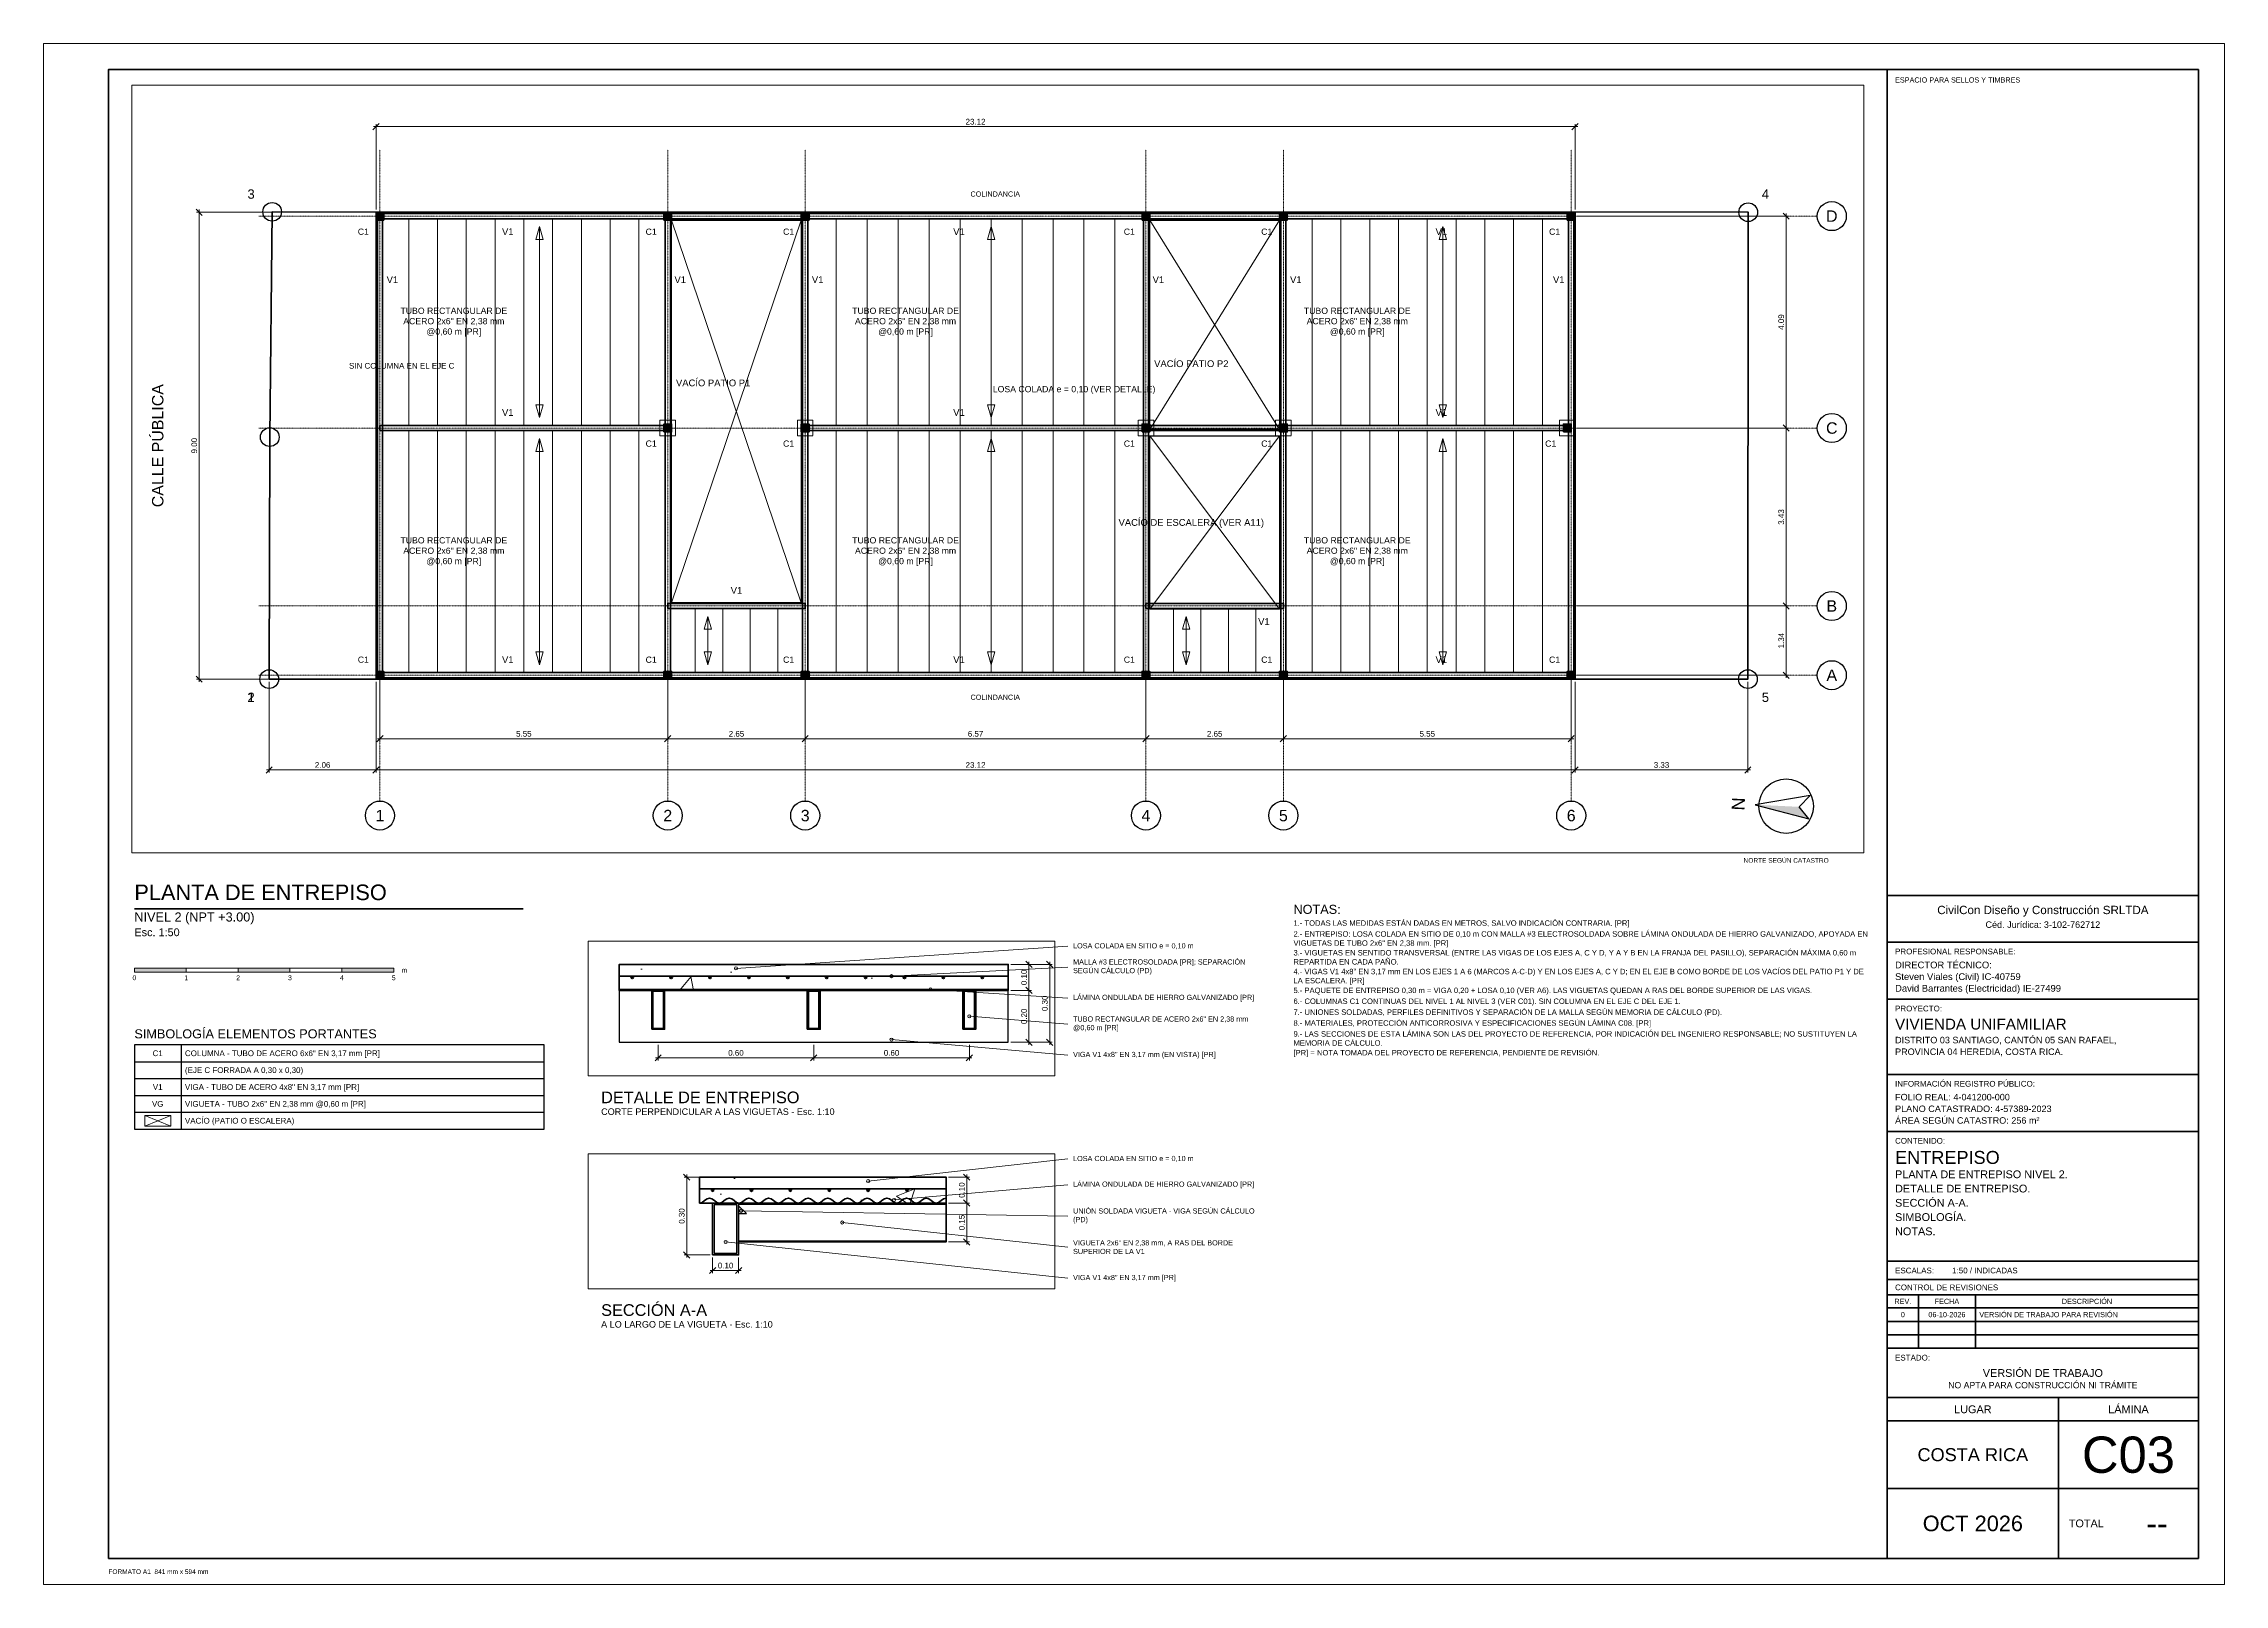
# Paper-space layout 'C03-ENTREPISO' of a CAD drawing. Header units: metres, sheet in millimetres. Extents: x 0 to 841, y 0 to 594.
# The model-space entities are those that its viewports show. They can reach past a viewport. Long polylines and large blocks are cut down to what shows.
import ezdxf
from ezdxf.enums import TextEntityAlignment as Align

# ---------------------------------------------------------------- set-up
doc = ezdxf.new("R2010")
doc.units = ezdxf.units.M
doc.linetypes.add('CENTER', pattern=[5.08, 3.175, -0.635, 0.635, -0.635])
doc.linetypes.add('DASHED', pattern=[1.524, 1.27, -0.254])
for name, color, linetype, lineweight in [('A-CAJETIN', 7, 'Continuous', 35), ('A-CAJETIN-TXT', 7, 'Continuous', 25), ('A-COTA-50', 7, 'Continuous', 18), ('A-EJES', 8, 'CENTER', 13), ('A-EJES-TXT', 7, 'Continuous', 25), ('A-ESCALA-GRAF', 7, 'Continuous', 18), ('A-ESPACIOS', 7, 'Continuous', 25), ('A-MARCO', 7, 'Continuous', 70), ('A-NORTE', 7, 'Continuous', 25), ('A-NOTAS', 7, 'Continuous', 18), ('A-TABLAS', 7, 'Continuous', 25), ('A-TEXTO', 7, 'Continuous', 18), ('A-TITULOS', 7, 'Continuous', 35), ('A-TXT-50', 7, 'Continuous', 18), ('E-ACERO', 7, 'Continuous', 35), ('E-COLUMNA', 7, 'Continuous', 35), ('E-COTA', 7, 'Continuous', 18), ('E-DET', 7, 'Continuous', 50), ('E-FORRO', 8, 'DASHED', 13), ('E-LOSA', 7, 'Continuous', 25), ('E-REF', 7, 'Continuous', 25), ('E-TRAMA', 8, 'Continuous', 9), ('E-TXT', 7, 'Continuous', 18), ('E-VACIO', 8, 'Continuous', 13), ('E-VIGA', 7, 'Continuous', 35), ('E-VIGUETA', 7, 'Continuous', 18), ('T-LINDERO', 7, 'Continuous', 50), ('T-VERTICE', 7, 'Continuous', 25)]:
    doc.layers.add(name, color=color, linetype=linetype, lineweight=lineweight)
doc.layers.add('A-VIEWPORT', color=8, linetype='Continuous', lineweight=13, plot=False)
doc.styles.add('ARIAL', font='arial.ttf')
doc.dimstyles.new('COTA-10', dxfattribs={"dimtxt": 0.022, "dimasz": 0.012, "dimexe": 0.01, "dimexo": 0.01, "dimgap": 0.008, "dimtad": 1, "dimzin": 0, "dimdsep": 46, "dimtxsty": 'ARIAL', "dimtsz": 0.012, "dimcen": 2.5, "dimdle": 0.01, "dimclrd": 7, "dimclre": 7, "dimclrt": 7, "dimazin": 3, "dimtfac": 1, "dimtmove": 0, "dimatfit": 3, "dimlwd": 18, "dimlwe": 13})
doc.dimstyles.new('COTA-50', dxfattribs={"dimtxt": 0.11, "dimasz": 0.06, "dimexe": 0.05, "dimexo": 0.05, "dimgap": 0.04, "dimtad": 1, "dimzin": 0, "dimdsep": 46, "dimtxsty": 'ARIAL', "dimtsz": 0.06, "dimcen": 2.5, "dimdle": 0.05, "dimclrd": 7, "dimclre": 7, "dimclrt": 7, "dimazin": 3, "dimtfac": 1, "dimtmove": 0, "dimatfit": 3, "dimlwd": 18, "dimlwe": 13})

# ---------------------------------------------------------------- blocks, each defined once
blk = doc.blocks.new('NORTE')
blk.add_hatch(color=0).paths.add_polyline_path([(0, 12), (0, -5), (-4.5, -9)])
blk.add_lwpolyline([(0, 12), (-4.5, -9), (0, -5), (4.5, -9)], close=True)
blk.add_circle((0, 0), 10.5)
at = {"style": 'ARIAL'}
blk.add_text('N', height=5, dxfattribs=at).set_placement((0, 14.5), align=Align.BOTTOM_CENTER)
blk = doc.blocks.new('CAJETIN_A1')
for p, q in [((0, 255.6), (120, 255.6)), ((0, 237.6), (120, 237.6)), ((0, 215.6), (120, 215.6)), ((0, 186.6), (120, 186.6)), ((0, 164.6), (120, 164.6)), ((0, 114.6), (120, 114.6)), ((0, 107.6), (120, 107.6)), ((0, 101.6), (120, 101.6)), ((12, 101.6), (12, 81)), ((34, 101.6), (34, 81)), ((0, 96.6), (120, 96.6)), ((0, 91.4), (120, 91.4)), ((0, 86.2), (120, 86.2)), ((0, 81), (120, 81)), ((0, 62), (120, 62)), ((66, 62), (66, 0)), ((0, 53), (120, 53)), ((0, 27), (120, 27))]:
    blk.add_line(p, q)
blk.add_lwpolyline([(0, 0), (120, 0), (120, 574), (0, 574)], close=True)
at = {"style": 'ARIAL'}
for s, height, p in [('ESPACIO PARA SELLOS Y TIMBRES', 2, (3, 571)), ('PROFESIONAL RESPONSABLE:', 2.2, (3, 235.1)), ('PROYECTO:', 2.2, (3, 213.1)), ('INFORMACIÓN REGISTRO PÚBLICO:', 2.2, (3, 184.1)), ('CONTENIDO:', 2.2, (3, 162.1)), ('ESCALAS:', 2.2, (3, 112.1)), ('CONTROL DE REVISIONES', 2.2, (3, 105.6)), ('ESTADO:', 2.2, (3, 78.5))]:
    blk.add_text(s, height=height, dxfattribs=at).set_placement(p, align=Align.TOP_LEFT)
for s, height, p in [('REV.', 2, (6, 99.1)), ('FECHA', 2, (23, 99.1)), ('DESCRIPCIÓN', 2, (77, 99.1)), ('LUGAR', 3, (33, 57.5)), ('LÁMINA', 3, (93, 57.5))]:
    blk.add_text(s, height=height, dxfattribs=at).set_placement(p, align=Align.MIDDLE_CENTER)
blk.add_text('TOTAL', height=3, dxfattribs=at).set_placement((70, 13.5), align=Align.MIDDLE_LEFT)
for tag, height, p in [('EMPRESA_CED', 2.5, (60, 245.6)), ('EMPRESA', 3.2, (60, 251.6)), ('ESTADO_1', 3, (60, 73)), ('ESTADO_2', 2.4, (60, 68))]:
    blk.add_attdef(tag, text='', height=height, dxfattribs=at).set_placement(p, align=Align.TOP_CENTER)
for tag, height, p in [('PROF_1', 2.6, (3, 230.1)), ('PROF_2', 2.6, (3, 225.6)), ('PROF_3', 2.6, (3, 221.1)), ('PROYECTO', 4.2, (3, 208.1)), ('UBIC_1', 2.5, (3, 201.1)), ('UBIC_2', 2.5, (3, 196.6)), ('UBIC_3', 2.5, (3, 192.1)), ('REG_1', 2.5, (3, 179.1)), ('REG_2', 2.5, (3, 174.6)), ('REG_3', 2.5, (3, 170.1)), ('CONT_TIT', 5, (3, 157.1)), ('CONT_1', 3, (3, 149.6)), ('CONT_2', 3, (3, 144.1)), ('CONT_3', 3, (3, 138.6)), ('CONT_4', 3, (3, 133.1)), ('CONT_5', 3, (3, 127.6)), ('CONT_6', 3, (3, 122.1)), ('ESCALAS', 2.2, (25, 112.1))]:
    blk.add_attdef(tag, text='', height=height, dxfattribs=at).set_placement(p, align=Align.TOP_LEFT)
for tag, height, p in [('REV0_N', 2, (6, 94)), ('REV0_F', 2, (23, 94)), ('REV1_N', 2, (6, 88.8)), ('REV2_N', 2, (6, 83.6)), ('REV1_F', 2, (23, 88.8)), ('REV2_F', 2, (23, 83.6)), ('LUGAR', 5, (33, 40)), ('LAMINA', 14, (93, 40)), ('TOTAL', 9, (104, 13.5)), ('FECHA', 6, (33, 13.5))]:
    blk.add_attdef(tag, text='', height=height, dxfattribs=at).set_placement(p, align=Align.MIDDLE_CENTER)
for tag, p in [('REV0_D', (35.5, 94)), ('REV1_D', (35.5, 88.8)), ('REV2_D', (35.5, 83.6))]:
    blk.add_attdef(tag, text='', height=2, dxfattribs=at).set_placement(p, align=Align.MIDDLE_LEFT)
blk = doc.blocks.new('_OBLIQUE')
at = {"color": 0, "linetype": 'BYBLOCK'}
blk.add_line((-0.5, -0.5), (0.5, 0.5), dxfattribs=at)
blk = doc.blocks.new('*D9')
at = {"color": 7, "lineweight": 18}
blk.add_line((29.25, 0.025), (29.25, 1.46), dxfattribs=at)
at = {"color": 7, "lineweight": 13}
for p, q in [((25.23, 1.41), (29.3, 1.41)), ((25.23, 0.075), (29.3, 0.075))]:
    blk.add_line(p, q, dxfattribs=at)
at = {"layer": 'Defpoints'}
for p in [(25.18, 1.41), (25.18, 0.075), (29.25, 0.075)]:
    blk.add_point(p, dxfattribs=at)
at = {"layer": 'A-COTA-50', "color": 7, "xscale": 0.12, "yscale": 0.12, "rotation": 90}
for p in [(29.25, 1.41), (29.25, 0.075)]:
    blk.add_blockref('_OBLIQUE', p, dxfattribs=at)
at = {"layer": 'A-COTA-50', "color": 7, "insert": (29.155, 0.7425), "char_height": 0.11, "attachment_point": 5, "rotation": 90, "style": 'ARIAL'}
blk.add_mtext('1.34', dxfattribs=at)

msp = doc.modelspace()

# ---------------------------------------------------------------- hatches: boundary and pattern name
at = {"layer": 'E-ACERO'}
h = msp.add_hatch(color=7, dxfattribs=at)
edge = h.paths.add_edge_path()
edge.add_arc((60.05, 0.05), 0.0048, 0, 360)
h = msp.add_hatch(color=7, dxfattribs=at)
edge = h.paths.add_edge_path()
edge.add_arc((60.2, 0.05), 0.0048, 0, 360)
h = msp.add_hatch(color=7, dxfattribs=at)
edge = h.paths.add_edge_path()
edge.add_arc((60.35, 0.05), 0.0048, 0, 360)
h = msp.add_hatch(color=7, dxfattribs=at)
edge = h.paths.add_edge_path()
edge.add_arc((60.5, 0.05), 0.0048, 0, 360)
h = msp.add_hatch(color=7, dxfattribs=at)
edge = h.paths.add_edge_path()
edge.add_arc((60.65, 0.05), 0.0048, 0, 360)
h = msp.add_hatch(color=7, dxfattribs=at)
edge = h.paths.add_edge_path()
edge.add_arc((60.8, 0.05), 0.0048, 0, 360)
h = msp.add_hatch(color=7, dxfattribs=at)
edge = h.paths.add_edge_path()
edge.add_arc((60.95, 0.05), 0.0048, 0, 360)
h = msp.add_hatch(color=7, dxfattribs=at)
edge = h.paths.add_edge_path()
edge.add_arc((61.1, 0.05), 0.0048, 0, 360)
h = msp.add_hatch(color=7, dxfattribs=at)
edge = h.paths.add_edge_path()
edge.add_arc((61.25, 0.05), 0.0048, 0, 360)
h = msp.add_hatch(color=7, dxfattribs=at)
edge = h.paths.add_edge_path()
edge.add_arc((61.4, 0.05), 0.0048, 0, 360)
h = msp.add_hatch(color=7, dxfattribs=at)
edge = h.paths.add_edge_path()
edge.add_arc((60, -0.95), 0.0048, 0, 360)
h = msp.add_hatch(color=7, dxfattribs=at)
edge = h.paths.add_edge_path()
edge.add_arc((60.15, -0.95), 0.0048, 0, 360)
h = msp.add_hatch(color=7, dxfattribs=at)
edge = h.paths.add_edge_path()
edge.add_arc((60.3, -0.95), 0.0048, 0, 360)
h = msp.add_hatch(color=7, dxfattribs=at)
edge = h.paths.add_edge_path()
edge.add_arc((60.45, -0.95), 0.0048, 0, 360)
h = msp.add_hatch(color=7, dxfattribs=at)
edge = h.paths.add_edge_path()
edge.add_arc((60.6, -0.95), 0.0048, 0, 360)
h = msp.add_hatch(color=7, dxfattribs=at)
edge = h.paths.add_edge_path()
edge.add_arc((60.75, -0.95), 0.0048, 0, 360)
at = {"layer": 'E-COLUMNA'}
for points in [[(2.06, 8.85), (2.06, 9), (2.21, 9), (2.21, 8.85)], [(7.61, 8.85), (7.61, 9), (7.76, 9), (7.76, 8.85)], [(10.26, 8.85), (10.26, 9), (10.41, 9), (10.41, 8.85)], [(16.83, 8.85), (16.83, 9), (16.98, 9), (16.98, 8.85)], [(19.48, 8.85), (19.48, 9), (19.63, 9), (19.63, 8.85)], [(25.03, 8.85), (25.03, 9), (25.18, 9), (25.18, 8.85)], [(7.61, 4.765), (7.61, 4.915), (7.76, 4.915), (7.76, 4.765)], [(10.26, 4.765), (10.26, 4.915), (10.41, 4.915), (10.41, 4.765)], [(16.83, 4.765), (16.83, 4.915), (16.98, 4.915), (16.98, 4.765)], [(19.48, 4.765), (19.48, 4.915), (19.63, 4.915), (19.63, 4.765)], [(24.955, 4.765), (24.955, 4.915), (25.105, 4.915), (25.105, 4.765)], [(2.06, 0), (2.06, 0.15), (2.21, 0.15), (2.21, 0)], [(7.61, 0), (7.61, 0.15), (7.76, 0.15), (7.76, 0)], [(10.26, 0), (10.26, 0.15), (10.41, 0.15), (10.41, 0)], [(16.83, 0), (16.83, 0.15), (16.98, 0.15), (16.98, 0)], [(19.48, 0), (19.48, 0.15), (19.63, 0.15), (19.63, 0)], [(25.03, 0), (25.03, 0.15), (25.18, 0.15), (25.18, 0)]]:
    msp.add_hatch(color=7, dxfattribs=at).paths.add_polyline_path(points)
at = {"layer": 'E-TRAMA'}
h = msp.add_hatch(dxfattribs=at)
h.set_pattern_fill('AR-CONC', scale=0.004)
h.paths.add_polyline_path([(60, 0), (61.5, 0), (61.5, 0.1), (60, 0.1)])
h = msp.add_hatch(dxfattribs=at)
h.set_pattern_fill('AR-CONC', scale=0.004)
h.paths.add_polyline_path([(59.95, -0.9), (60.9, -0.9), (60.9, -1), (59.95, -1)])

# ---------------------------------------------------------------- linework, layer by layer
at = {"layer": 'A-EJES', "ltscale": 0.05}
for p, q in [((2.135, -2.35), (2.135, 10.2)), ((7.685, -2.35), (7.685, 10.2)), ((10.335, -2.35), (10.335, 10.2)), ((16.905, -2.35), (16.905, 10.2)), ((19.555, -2.35), (19.555, 10.2)), ((25.105, -2.35), (25.105, 10.2)), ((-0.2, 8.925), (29.85, 8.925)), ((-0.2, 4.84), (29.85, 4.84)), ((-0.2, 1.41), (29.85, 1.41)), ((-0.2, 0.075), (29.85, 0.075))]:
    msp.add_line(p, q, dxfattribs=at)
at = {"layer": 'A-EJES-TXT'}
for centre in [(30.13, 8.925), (30.13, 4.84), (30.13, 1.41), (30.13, 0.075), (2.135, -2.63), (7.685, -2.63), (10.335, -2.63), (16.905, -2.63), (19.555, -2.63), (25.105, -2.63)]:
    msp.add_circle(centre, 0.28, dxfattribs=at)
at = {"layer": 'E-ACERO'}
for p, q in [((60, 0.055), (61.5, 0.055)), ((60, 0.004), (61.5, 0.004)), ((59.95, -0.945), (60.9, -0.945))]:
    msp.add_line(p, q, dxfattribs=at)
msp.add_lwpolyline([(59.95, -1), (59.9595, -0.9972), (59.969, -0.9905), (59.9785, -0.9838), (59.988, -0.981), (59.9975, -0.9838), (60.007, -0.9905), (60.0165, -0.9972), (60.026, -1), (60.0355, -0.9972), (60.045, -0.9905), (60.0545, -0.9838), (60.064, -0.981), (60.0735, -0.9838), (60.083, -0.9905), (60.0925, -0.9972), (60.102, -1), (60.1115, -0.9972), (60.121, -0.9905), (60.1305, -0.9838), (60.14, -0.981), (60.1495, -0.9838), (60.159, -0.9905), (60.1685, -0.9972), (60.178, -1), (60.1875, -0.9972), (60.197, -0.9905), (60.2065, -0.9838), (60.216, -0.981), (60.2255, -0.9838), (60.235, -0.9905), (60.2445, -0.9972), (60.254, -1), (60.2635, -0.9972), (60.273, -0.9905), (60.2825, -0.9838), (60.292, -0.981), (60.3015, -0.9838), (60.311, -0.9905), (60.3205, -0.9972), (60.33, -1), (60.3395, -0.9972), (60.349, -0.9905), (60.3585, -0.9838), (60.368, -0.981), (60.3775, -0.9838), (60.387, -0.9905), (60.3965, -0.9972), (60.406, -1), (60.4155, -0.9972), (60.425, -0.9905), (60.4345, -0.9838), (60.444, -0.981), (60.4535, -0.9838), (60.463, -0.9905), (60.4725, -0.9972), (60.482, -1), (60.4915, -0.9972), (60.501, -0.9905), (60.5105, -0.9838), (60.52, -0.981), (60.5295, -0.9838), (60.539, -0.9905), (60.5485, -0.9972), (60.558, -1), (60.5675, -0.9972), (60.577, -0.9905), (60.5865, -0.9838), (60.596, -0.981), (60.6055, -0.9838), (60.615, -0.9905), (60.6245, -0.9972), (60.634, -1), (60.6435, -0.9972), (60.653, -0.9905), (60.6625, -0.9838), (60.672, -0.981), (60.6815, -0.9838), (60.691, -0.9905), (60.7005, -0.9972), (60.71, -1), (60.7195, -0.9972), (60.729, -0.9905), (60.7385, -0.9838), (60.748, -0.981), (60.7575, -0.9838), (60.767, -0.9905), (60.7765, -0.9972), (60.786, -1), (60.7955, -0.9972), (60.805, -0.9905), (60.8145, -0.9838), (60.824, -0.981), (60.8335, -0.9838), (60.843, -0.9905), (60.8525, -0.9972), (60.862, -1), (60.8715, -0.9972), (60.881, -0.9905), (60.8905, -0.9838), (60.9, -0.981)], dxfattribs=at)
for centre in [(60.05, 0.05), (60.2, 0.05), (60.35, 0.05), (60.5, 0.05), (60.65, 0.05), (60.8, 0.05), (60.95, 0.05), (61.1, 0.05), (61.25, 0.05), (61.4, 0.05), (60, -0.95), (60.15, -0.95), (60.3, -0.95), (60.45, -0.95), (60.6, -0.95), (60.75, -0.95)]:
    msp.add_circle(centre, 0.0048, dxfattribs=at)
at = {"layer": 'E-COLUMNA'}
for points in [[(2.06, 8.85), (2.06, 9), (2.21, 9), (2.21, 8.85)], [(7.61, 8.85), (7.61, 9), (7.76, 9), (7.76, 8.85)], [(10.26, 8.85), (10.26, 9), (10.41, 9), (10.41, 8.85)], [(16.83, 8.85), (16.83, 9), (16.98, 9), (16.98, 8.85)], [(19.48, 8.85), (19.48, 9), (19.63, 9), (19.63, 8.85)], [(25.03, 8.85), (25.03, 9), (25.18, 9), (25.18, 8.85)], [(7.61, 4.765), (7.61, 4.915), (7.76, 4.915), (7.76, 4.765)], [(10.26, 4.765), (10.26, 4.915), (10.41, 4.915), (10.41, 4.765)], [(16.83, 4.765), (16.83, 4.915), (16.98, 4.915), (16.98, 4.765)], [(19.48, 4.765), (19.48, 4.915), (19.63, 4.915), (19.63, 4.765)], [(24.955, 4.765), (24.955, 4.915), (25.105, 4.915), (25.105, 4.765)], [(2.06, 0), (2.06, 0.15), (2.21, 0.15), (2.21, 0)], [(7.61, 0), (7.61, 0.15), (7.76, 0.15), (7.76, 0)], [(10.26, 0), (10.26, 0.15), (10.41, 0.15), (10.41, 0)], [(16.83, 0), (16.83, 0.15), (16.98, 0.15), (16.98, 0)], [(19.48, 0), (19.48, 0.15), (19.63, 0.15), (19.63, 0)], [(25.03, 0), (25.03, 0.15), (25.18, 0.15), (25.18, 0)]]:
    msp.add_lwpolyline(points, close=True, dxfattribs=at)
at = {"layer": 'E-DET'}
for points in [[(60, 0), (61.5, 0), (61.5, 0.1), (60, 0.1)], [(60.125, -0.15), (60.175, -0.15), (60.175, 0), (60.125, 0)], [(60.725, -0.15), (60.775, -0.15), (60.775, 0), (60.725, 0)], [(61.325, -0.15), (61.375, -0.15), (61.375, 0), (61.325, 0)], [(59.95, -0.9), (60.9, -0.9), (60.9, -1), (59.95, -1)], [(60, -1.2), (60.1, -1.2), (60.1, -1), (60, -1)]]:
    msp.add_lwpolyline(points, close=True, dxfattribs=at)
msp.add_lwpolyline([(60.1, -1.15), (60.9, -1.15), (60.9, -1), (60.1, -1)], dxfattribs=at)
at = {"layer": 'E-FORRO'}
for points in [[(7.535, 4.69), (7.535, 4.99), (7.835, 4.99), (7.835, 4.69)], [(10.185, 4.69), (10.185, 4.99), (10.485, 4.99), (10.485, 4.69)], [(16.755, 4.69), (16.755, 4.99), (17.055, 4.99), (17.055, 4.69)], [(19.405, 4.69), (19.405, 4.99), (19.705, 4.99), (19.705, 4.69)], [(24.88, 4.69), (24.88, 4.99), (25.18, 4.99), (25.18, 4.69)]]:
    msp.add_lwpolyline(points, close=True, dxfattribs=at)
at = {"layer": 'E-LOSA'}
for points in [[(2.06, 0), (2.06, 9), (25.18, 9), (25.18, 0)], [(7.76, 1.47), (7.76, 8.85), (10.26, 8.85), (10.26, 1.47)], [(16.98, 4.81), (16.98, 8.85), (19.48, 8.85), (19.48, 4.81)], [(16.98, 1.35), (16.98, 4.69), (19.48, 4.69), (19.48, 1.35)]]:
    msp.add_lwpolyline(points, close=True, dxfattribs=at)
at = {"layer": 'E-REF'}
for p, q in [((60.1, -1.0048), (60.9, -1.0048)), ((60.1, -1.1452), (60.9, -1.1452))]:
    msp.add_line(p, q, dxfattribs=at)
for points in [[(60, -0.2), (61.5, -0.2), (61.5, 0), (60, 0)], [(60.1298, -0.1452), (60.1702, -0.1452), (60.1702, -0.0048), (60.1298, -0.0048)], [(60.7298, -0.1452), (60.7702, -0.1452), (60.7702, -0.0048), (60.7298, -0.0048)], [(61.3298, -0.1452), (61.3702, -0.1452), (61.3702, -0.0048), (61.3298, -0.0048)], [(60.0063, -1.1937), (60.0937, -1.1937), (60.0937, -1.0063), (60.0063, -1.0063)], [(60.1, -1.04), (60.13, -1.04), (60.1, -1.01)]]:
    msp.add_lwpolyline(points, close=True, dxfattribs=at)
at = {"layer": 'E-TXT'}
for p, q in [((5.21, 5.04), (5.21, 8.725)), ((13.92, 5.04), (13.92, 8.725)), ((22.63, 5.04), (22.63, 8.725)), ((5.21, 0.275), (5.21, 4.64)), ((13.92, 0.275), (13.92, 4.64)), ((22.63, 0.275), (22.63, 4.64)), ((8.46, 0.275), (8.46, 1.21)), ((17.68, 0.275), (17.68, 1.21))]:
    msp.add_line(p, q, dxfattribs=at)
for points in [[(5.21, 8.725), (5.14, 8.475), (5.28, 8.475)], [(13.92, 8.725), (13.85, 8.475), (13.99, 8.475)], [(22.63, 8.725), (22.56, 8.475), (22.7, 8.475)], [(5.21, 5.04), (5.14, 5.29), (5.28, 5.29)], [(13.92, 5.04), (13.85, 5.29), (13.99, 5.29)], [(22.63, 5.04), (22.56, 5.29), (22.7, 5.29)], [(5.21, 4.64), (5.14, 4.39), (5.28, 4.39)], [(13.92, 4.64), (13.85, 4.39), (13.99, 4.39)], [(22.63, 4.64), (22.56, 4.39), (22.7, 4.39)], [(8.46, 1.21), (8.39, 0.96), (8.53, 0.96)], [(17.68, 1.21), (17.61, 0.96), (17.75, 0.96)], [(5.21, 0.275), (5.14, 0.525), (5.28, 0.525)], [(8.46, 0.275), (8.39, 0.525), (8.53, 0.525)], [(13.92, 0.275), (13.85, 0.525), (13.99, 0.525)], [(17.68, 0.275), (17.61, 0.525), (17.75, 0.525)], [(22.63, 0.275), (22.56, 0.525), (22.7, 0.525)]]:
    msp.add_lwpolyline(points, close=True, dxfattribs=at)
at = {"layer": 'E-VACIO'}
for p, q in [((7.76, 1.47), (10.26, 8.85)), ((7.76, 8.85), (10.26, 1.47)), ((16.98, 4.81), (19.48, 8.85)), ((16.98, 8.85), (19.48, 4.81)), ((16.98, 1.35), (19.48, 4.69)), ((16.98, 4.69), (19.48, 1.35))]:
    msp.add_line(p, q, dxfattribs=at)
at = {"layer": 'E-VIGA'}
for points in [[(2.085, 0.075), (2.085, 8.925), (2.185, 8.925), (2.185, 0.075)], [(2.135, 8.875), (2.135, 8.975), (25.105, 8.975), (25.105, 8.875)], [(7.635, 0.075), (7.635, 8.925), (7.735, 8.925), (7.735, 0.075)], [(10.285, 0.075), (10.285, 8.925), (10.385, 8.925), (10.385, 0.075)], [(16.855, 0.075), (16.855, 8.925), (16.955, 8.925), (16.955, 0.075)], [(19.505, 0.075), (19.505, 8.925), (19.605, 8.925), (19.605, 0.075)], [(25.055, 0.075), (25.055, 8.925), (25.155, 8.925), (25.155, 0.075)], [(2.135, 4.79), (2.135, 4.89), (7.685, 4.89), (7.685, 4.79)], [(10.335, 4.79), (10.335, 4.89), (25.105, 4.89), (25.105, 4.79)], [(7.685, 1.36), (7.685, 1.46), (10.335, 1.46), (10.335, 1.36)], [(16.905, 1.36), (16.905, 1.46), (19.555, 1.46), (19.555, 1.36)], [(2.135, 0.025), (2.135, 0.125), (25.105, 0.125), (25.105, 0.025)]]:
    msp.add_lwpolyline(points, close=True, dxfattribs=at)
at = {"layer": 'E-VIGUETA'}
for p, q in [((2.69, 4.89), (2.69, 8.875)), ((3.245, 4.89), (3.245, 8.875)), ((3.8, 4.89), (3.8, 8.875)), ((4.355, 4.89), (4.355, 8.875)), ((4.91, 4.89), (4.91, 8.875)), ((5.465, 4.89), (5.465, 8.875)), ((6.02, 4.89), (6.02, 8.875)), ((6.575, 4.89), (6.575, 8.875)), ((7.13, 4.89), (7.13, 8.875)), ((10.9323, 4.89), (10.9323, 8.875)), ((11.5295, 4.89), (11.5295, 8.875)), ((12.1268, 4.89), (12.1268, 8.875)), ((12.7241, 4.89), (12.7241, 8.875)), ((13.3214, 4.89), (13.3214, 8.875)), ((13.9186, 4.89), (13.9186, 8.875)), ((14.5159, 4.89), (14.5159, 8.875)), ((15.1132, 4.89), (15.1132, 8.875)), ((15.7105, 4.89), (15.7105, 8.875)), ((16.3077, 4.89), (16.3077, 8.875)), ((20.11, 4.89), (20.11, 8.875)), ((20.665, 4.89), (20.665, 8.875)), ((21.22, 4.89), (21.22, 8.875)), ((21.775, 4.89), (21.775, 8.875)), ((22.33, 4.89), (22.33, 8.875)), ((22.885, 4.89), (22.885, 8.875)), ((23.44, 4.89), (23.44, 8.875)), ((23.995, 4.89), (23.995, 8.875)), ((24.55, 4.89), (24.55, 8.875)), ((2.69, 0.125), (2.69, 4.79)), ((3.245, 0.125), (3.245, 4.79)), ((3.8, 0.125), (3.8, 4.79)), ((4.355, 0.125), (4.355, 4.79)), ((4.91, 0.125), (4.91, 4.79)), ((5.465, 0.125), (5.465, 4.79)), ((6.02, 0.125), (6.02, 4.79)), ((6.575, 0.125), (6.575, 4.79)), ((7.13, 0.125), (7.13, 4.79)), ((10.9323, 0.125), (10.9323, 4.79)), ((11.5295, 0.125), (11.5295, 4.79)), ((12.1268, 0.125), (12.1268, 4.79)), ((12.7241, 0.125), (12.7241, 4.79)), ((13.3214, 0.125), (13.3214, 4.79)), ((13.9186, 0.125), (13.9186, 4.79)), ((14.5159, 0.125), (14.5159, 4.79)), ((15.1132, 0.125), (15.1132, 4.79)), ((15.7105, 0.125), (15.7105, 4.79)), ((16.3077, 0.125), (16.3077, 4.79)), ((20.11, 0.125), (20.11, 4.79)), ((20.665, 0.125), (20.665, 4.79)), ((21.22, 0.125), (21.22, 4.79)), ((21.775, 0.125), (21.775, 4.79)), ((22.33, 0.125), (22.33, 4.79)), ((22.885, 0.125), (22.885, 4.79)), ((23.44, 0.125), (23.44, 4.79)), ((23.995, 0.125), (23.995, 4.79)), ((24.55, 0.125), (24.55, 4.79)), ((8.215, 0.125), (8.215, 1.36)), ((8.745, 0.125), (8.745, 1.36)), ((9.275, 0.125), (9.275, 1.36)), ((9.805, 0.125), (9.805, 1.36)), ((17.435, 0.125), (17.435, 1.36)), ((17.965, 0.125), (17.965, 1.36)), ((18.495, 0.125), (18.495, 1.36)), ((19.025, 0.125), (19.025, 1.36))]:
    msp.add_line(p, q, dxfattribs=at)
at = {"layer": 'T-LINDERO'}
msp.add_lwpolyline([(0, 0), (0.0109, 4.6647), (0.0566, 9.0074), (28.5181, 8.9998), (28.512, 0)], close=True, dxfattribs=at)
at = {"layer": 'T-VERTICE'}
for centre in [(0.0566, 9.0074), (28.5181, 8.9998), (0.0109, 4.6647), (0, 0), (28.512, 0)]:
    msp.add_circle(centre, 0.18, dxfattribs=at)

# ---------------------------------------------------------------- texts
at = {"layer": 'A-EJES-TXT', "style": 'ARIAL'}
for s, p in [('D', (30.13, 8.925)), ('C', (30.13, 4.84)), ('B', (30.13, 1.41)), ('A', (30.13, 0.075)), ('1', (2.135, -2.63)), ('2', (7.685, -2.63)), ('3', (10.335, -2.63)), ('4', (16.905, -2.63)), ('5', (19.555, -2.63)), ('6', (25.105, -2.63))]:
    msp.add_text(s, height=0.22, dxfattribs=at).set_placement(p, align=Align.MIDDLE_CENTER)
at = {"layer": 'A-ESPACIOS', "style": 'ARIAL'}
msp.add_text('CALLE PÚBLICA', height=0.22, rotation=90, dxfattribs=at).set_placement((-2.15, 4.5), align=Align.MIDDLE_CENTER)
at = {"layer": 'A-TXT-50', "char_height": 0.1, "width": 6, "attachment_point": 5, "style": 'ARIAL'}
for insert in [(14, 9.35), (14, -0.35)]:
    msp.add_mtext('COLINDANCIA', dxfattribs=dict(at, insert=insert))
at = {"layer": 'E-TXT', "style": 'ARIAL'}
for s, height, p in [('C1', 0.12, (1.815, 8.625)), ('V1', 0.13, (4.6, 8.625)), ('C1', 0.12, (7.365, 8.625)), ('C1', 0.12, (10.015, 8.625)), ('V1', 0.13, (13.3, 8.625)), ('C1', 0.12, (16.585, 8.625)), ('C1', 0.12, (19.235, 8.625)), ('V1', 0.13, (22.6, 8.625)), ('C1', 0.12, (24.785, 8.625)), ('V1', 0.13, (2.375, 7.7)), ('V1', 0.13, (7.925, 7.7)), ('V1', 0.13, (10.575, 7.7)), ('V1', 0.13, (17.145, 7.7)), ('V1', 0.13, (19.795, 7.7)), ('V1', 0.13, (24.865, 7.7)), ('VACÍO PATIO P2', 0.13, (17.78, 6.08)), ('SIN COLUMNA EN EL EJE C', 0.11, (2.555, 6.04)), ('VACÍO PATIO P1', 0.13, (8.56, 5.71)), ('LOSA COLADA e = 0,10 (VER DETALLE)', 0.12, (15.52, 5.59)), ('V1', 0.13, (4.6, 5.14)), ('V1', 0.13, (13.3, 5.14)), ('V1', 0.13, (22.6, 5.14)), ('C1', 0.12, (7.365, 4.54)), ('C1', 0.12, (10.015, 4.54)), ('C1', 0.12, (16.585, 4.54)), ('C1', 0.12, (19.235, 4.54)), ('C1', 0.12, (24.71, 4.54)), ('VACÍO DE ESCALERA (VER A11)', 0.13, (17.78, 3.02)), ('V1', 0.13, (9.01, 1.71)), ('V1', 0.13, (19.18, 1.11)), ('C1', 0.12, (1.815, 0.375)), ('V1', 0.13, (4.6, 0.375)), ('C1', 0.12, (7.365, 0.375)), ('C1', 0.12, (10.015, 0.375)), ('V1', 0.13, (13.3, 0.375)), ('C1', 0.12, (16.585, 0.375)), ('C1', 0.12, (19.235, 0.375)), ('V1', 0.13, (22.6, 0.375)), ('C1', 0.12, (24.785, 0.375))]:
    msp.add_text(s, height=height, dxfattribs=at).set_placement(p, align=Align.MIDDLE_CENTER)
at = {"layer": 'E-TXT', "char_height": 0.12, "width": 2.6, "attachment_point": 5, "style": 'ARIAL'}
for insert in [(3.56, 6.8825), (12.27, 6.8825), (20.98, 6.8825), (3.56, 2.4575), (12.27, 2.4575), (20.98, 2.4575)]:
    msp.add_mtext('TUBO RECTANGULAR DE\\PACERO 2x6" EN 2,38 mm\\P@0,60 m [PR]', dxfattribs=dict(at, insert=insert))
at = {"layer": 'T-VERTICE', "style": 'ARIAL'}
for s, p in [('3', (-0.35, 9.35)), ('4', (28.85, 9.35)), ('2', (-0.35, -0.35)), ('1', (-0.35, -0.35)), ('5', (28.85, -0.35))]:
    msp.add_text(s, height=0.18, dxfattribs=at).set_placement(p, align=Align.MIDDLE_CENTER)

# ---------------------------------------------------------------- dimensions: what is measured, and where the dimension line sits
at = {"layer": 'A-COTA-50'}
for base, p1, p2 in [((2.06, 10.65), (2.06, 9), (25.18, 9)), ((0, -1.75), (0, 0), (2.06, 0)), ((2.06, -1.75), (2.06, 0), (25.18, 0)), ((2.135, -1.15), (2.135, 0.075), (7.685, 0.075)), ((7.685, -1.15), (7.685, 0.075), (10.335, 0.075)), ((10.335, -1.15), (10.335, 0.075), (16.905, 0.075)), ((16.905, -1.15), (16.905, 0.075), (19.555, 0.075)), ((19.555, -1.15), (19.555, 0.075), (25.105, 0.075)), ((25.18, -1.75), (25.18, 0), (28.512, 0))]:
    msp.add_linear_dim(base=base, p1=p1, p2=p2, dimstyle='COTA-50', dxfattribs=at).render()
for base, p1, p2 in [((-1.35, 0), (2.06, 0), (2.06, 9)), ((29.25, 4.84), (25.18, 4.84), (25.18, 8.925)), ((29.25, 1.41), (25.18, 1.41), (25.18, 4.84))]:
    msp.add_linear_dim(base=base, p1=p1, p2=p2, angle=90, dimstyle='COTA-50', dxfattribs=at).render()
dim = msp.add_linear_dim(base=(29.25, 0.075), p1=(25.18, 0.075), p2=(25.18, 1.41), angle=90, dimstyle='COTA-50', dxfattribs=at)
dim.commit()
dim.dimension.update_dxf_attribs({"geometry": '*D9', "text_midpoint": (29.155, 0.7425)})
at = {"layer": 'E-COTA'}
for base, p1, p2 in [((61.58, 0), (61.5, 0), (61.5, 0.1)), ((61.66, -0.2), (61.5, -0.2), (61.5, 0.1)), ((61.58, -0.2), (61.5, -0.2), (61.5, 0)), ((59.9, -1.2), (60, -1.2), (60, -0.9)), ((60.98, -1), (60.9, -1), (60.9, -0.9)), ((60.98, -1.15), (60.9, -1.15), (60.9, -1))]:
    msp.add_linear_dim(base=base, p1=p1, p2=p2, angle=90, dimstyle='COTA-10', dxfattribs=at).render()
for base, p1, p2 in [((60.15, -0.26), (60.15, -0.2), (60.75, -0.2)), ((60.75, -0.26), (60.75, -0.2), (61.35, -0.2)), ((60, -1.26), (60, -1.2), (60.1, -1.2))]:
    msp.add_linear_dim(base=base, p1=p1, p2=p2, dimstyle='COTA-10', dxfattribs=at).render()

psp = doc.layouts.new('C03-ENTREPISO')

# ---------------------------------------------------------------- hatches: boundary and pattern name
at = {"layer": 'A-ESCALA-GRAF'}
for points in [[(35, 236), (55, 236), (55, 237.6), (35, 237.6)], [(75, 236), (95, 236), (95, 237.6), (75, 237.6)], [(115, 236), (135, 236), (135, 237.6), (115, 237.6)]]:
    psp.add_hatch(color=7, dxfattribs=at).paths.add_polyline_path(points)

# ---------------------------------------------------------------- linework, layer by layer
for points in [[(35, 236), (55, 236), (55, 237.6), (35, 237.6)], [(55, 236), (75, 236), (75, 237.6), (55, 237.6)], [(75, 236), (95, 236), (95, 237.6), (75, 237.6)], [(95, 236), (115, 236), (115, 237.6), (95, 237.6)], [(115, 236), (135, 236), (135, 237.6), (115, 237.6)]]:
    psp.add_lwpolyline(points, close=True, dxfattribs=at)
at = {"layer": 'A-MARCO'}
psp.add_lwpolyline([(25, 10), (831, 10), (831, 584), (25, 584)], close=True, dxfattribs=at)
at = {"layer": 'A-TABLAS'}
for p, q in [((53, 208), (53, 201.5)), ((35, 201.5), (193, 201.5)), ((35, 195), (193, 195)), ((53, 201.5), (53, 195)), ((53, 195), (53, 188.5)), ((35, 188.5), (193, 188.5)), ((53, 188.5), (53, 182)), ((35, 182), (193, 182)), ((53, 182), (53, 175.5))]:
    psp.add_line(p, q, dxfattribs=at)
psp.add_lwpolyline([(35, 175.5), (193, 175.5), (193, 208), (35, 208)], close=True, dxfattribs=at)
at = {"layer": 'A-TEXTO'}
for p, q in [((395, 246), (267, 237.5)), ((395, 238), (327, 234.5)), ((395, 226), (342, 229.4)), ((395, 216), (357, 219)), ((395, 204), (327, 210)), ((39, 176.7), (49, 180.8)), ((39, 180.8), (49, 176.7)), ((395, 164), (318, 155.5)), ((395, 154), (328, 148.2)), ((395, 142), (269, 144)), ((395, 130), (308, 139.5)), ((395, 118), (263, 132))]:
    psp.add_line(p, q, dxfattribs=at)
psp.add_lwpolyline([(39, 176.7), (49, 176.7), (49, 180.8), (39, 180.8)], close=True, dxfattribs=at)
for centre in [(267, 237.5), (327, 234.5), (342, 229.4), (357, 219), (327, 210), (318, 155.5), (269, 144), (328, 148.2), (308, 139.5), (263, 132)]:
    psp.add_circle(centre, 0.6, dxfattribs=at)
at = {"layer": 'A-TITULOS'}
psp.add_line((35, 260.5), (185, 260.5), dxfattribs=at)
at = {"layer": 'A-VIEWPORT'}
psp.add_lwpolyline([(0, 0), (841, 0), (841, 594), (0, 594)], close=True, dxfattribs=at)

# ---------------------------------------------------------------- block references
at = {"layer": 'A-CAJETIN'}
ref = psp.add_blockref('CAJETIN_A1', (711, 10), dxfattribs=at)
ref.add_attrib('EMPRESA', 'CivilCon Diseño y Construcción SRLTDA', dxfattribs={"layer": 'A-CAJETIN-TXT', "height": 3.2, "style": 'ARIAL'}).set_placement((771, 261.6), align=Align.TOP_CENTER)
ref.add_attrib('EMPRESA_CED', 'Céd. Jurídica: 3-102-762712', dxfattribs={"layer": 'A-CAJETIN-TXT', "height": 2.5, "style": 'ARIAL'}).set_placement((771, 255.6), align=Align.TOP_CENTER)
ref.add_attrib('PROF_1', 'DIRECTOR TÉCNICO:', dxfattribs={"layer": 'A-CAJETIN-TXT', "height": 2.6, "style": 'ARIAL'}).set_placement((714, 240.1), align=Align.TOP_LEFT)
ref.add_attrib('PROF_2', 'Steven Viales (Civil) IC-40759', dxfattribs={"layer": 'A-CAJETIN-TXT', "height": 2.6, "style": 'ARIAL'}).set_placement((714, 235.6), align=Align.TOP_LEFT)
ref.add_attrib('PROF_3', 'David Barrantes (Electricidad) IE-27499', dxfattribs={"layer": 'A-CAJETIN-TXT', "height": 2.6, "style": 'ARIAL'}).set_placement((714, 231.1), align=Align.TOP_LEFT)
ref.add_attrib('PROYECTO', 'VIVIENDA UNIFAMILIAR', dxfattribs={"layer": 'A-CAJETIN-TXT', "height": 4.2, "style": 'ARIAL'}).set_placement((714, 218.1), align=Align.TOP_LEFT)
ref.add_attrib('UBIC_1', 'DISTRITO 03 SANTIAGO, CANTÓN 05 SAN RAFAEL,', dxfattribs={"layer": 'A-CAJETIN-TXT', "height": 2.5, "style": 'ARIAL'}).set_placement((714, 211.1), align=Align.TOP_LEFT)
ref.add_attrib('UBIC_2', 'PROVINCIA 04 HEREDIA, COSTA RICA.', dxfattribs={"layer": 'A-CAJETIN-TXT', "height": 2.5, "style": 'ARIAL'}).set_placement((714, 206.6), align=Align.TOP_LEFT)
ref.add_attrib('REG_1', 'FOLIO REAL: 4-041200-000', dxfattribs={"layer": 'A-CAJETIN-TXT', "height": 2.5, "style": 'ARIAL'}).set_placement((714, 189.1), align=Align.TOP_LEFT)
ref.add_attrib('REG_2', 'PLANO CATASTRADO: 4-57389-2023', dxfattribs={"layer": 'A-CAJETIN-TXT', "height": 2.5, "style": 'ARIAL'}).set_placement((714, 184.6), align=Align.TOP_LEFT)
ref.add_attrib('REG_3', 'ÁREA SEGÚN CATASTRO: 256 m²', dxfattribs={"layer": 'A-CAJETIN-TXT', "height": 2.5, "style": 'ARIAL'}).set_placement((714, 180.1), align=Align.TOP_LEFT)
ref.add_attrib('CONT_TIT', 'ENTREPISO', dxfattribs={"layer": 'A-CAJETIN-TXT', "height": 5, "style": 'ARIAL'}).set_placement((714, 167.1), align=Align.TOP_LEFT)
ref.add_attrib('CONT_1', 'PLANTA DE ENTREPISO NIVEL 2.', dxfattribs={"layer": 'A-CAJETIN-TXT', "height": 3, "style": 'ARIAL'}).set_placement((714, 159.6), align=Align.TOP_LEFT)
ref.add_attrib('CONT_2', 'DETALLE DE ENTREPISO.', dxfattribs={"layer": 'A-CAJETIN-TXT', "height": 3, "style": 'ARIAL'}).set_placement((714, 154.1), align=Align.TOP_LEFT)
ref.add_attrib('CONT_3', 'SECCIÓN A-A.', dxfattribs={"layer": 'A-CAJETIN-TXT', "height": 3, "style": 'ARIAL'}).set_placement((714, 148.6), align=Align.TOP_LEFT)
ref.add_attrib('CONT_4', 'SIMBOLOGÍA.', dxfattribs={"layer": 'A-CAJETIN-TXT', "height": 3, "style": 'ARIAL'}).set_placement((714, 143.1), align=Align.TOP_LEFT)
ref.add_attrib('CONT_5', 'NOTAS.', dxfattribs={"layer": 'A-CAJETIN-TXT', "height": 3, "style": 'ARIAL'}).set_placement((714, 137.6), align=Align.TOP_LEFT)
ref.add_attrib('ESCALAS', '1:50 / INDICADAS', dxfattribs={"layer": 'A-CAJETIN-TXT', "height": 2.2, "style": 'ARIAL'}).set_placement((736, 122.1), align=Align.TOP_LEFT)
ref.add_attrib('REV0_N', '0', dxfattribs={"layer": 'A-CAJETIN-TXT', "height": 2, "style": 'ARIAL'}).set_placement((717, 104), align=Align.MIDDLE_CENTER)
ref.add_attrib('REV0_F', '06-10-2026', dxfattribs={"layer": 'A-CAJETIN-TXT', "height": 2, "style": 'ARIAL'}).set_placement((734, 104), align=Align.MIDDLE_CENTER)
ref.add_attrib('REV0_D', 'VERSIÓN DE TRABAJO PARA REVISIÓN', dxfattribs={"layer": 'A-CAJETIN-TXT', "height": 2, "style": 'ARIAL'}).set_placement((746.5, 104), align=Align.MIDDLE_LEFT)
ref.add_attrib('ESTADO_1', 'VERSIÓN DE TRABAJO', dxfattribs={"layer": 'A-CAJETIN-TXT', "height": 3, "style": 'ARIAL'}).set_placement((771, 83), align=Align.TOP_CENTER)
ref.add_attrib('ESTADO_2', 'NO APTA PARA CONSTRUCCIÓN NI TRÁMITE', dxfattribs={"layer": 'A-CAJETIN-TXT', "height": 2.4, "style": 'ARIAL'}).set_placement((771, 78), align=Align.TOP_CENTER)
ref.add_attrib('LUGAR', 'COSTA RICA', dxfattribs={"layer": 'A-CAJETIN-TXT', "height": 5, "style": 'ARIAL'}).set_placement((744, 50), align=Align.MIDDLE_CENTER)
ref.add_attrib('LAMINA', 'C03', dxfattribs={"layer": 'A-CAJETIN-TXT', "height": 14, "style": 'ARIAL'}).set_placement((804, 50), align=Align.MIDDLE_CENTER)
ref.add_attrib('FECHA', 'OCT 2026', dxfattribs={"layer": 'A-CAJETIN-TXT', "height": 6, "style": 'ARIAL'}).set_placement((744, 23.5), align=Align.MIDDLE_CENTER)
ref.add_attrib('TOTAL', '--', dxfattribs={"layer": 'A-CAJETIN-TXT', "height": 9, "style": 'ARIAL'}).set_placement((815, 23.5), align=Align.MIDDLE_CENTER)
at = {"layer": 'A-NORTE', "rotation": 87.28611489610071}
psp.add_blockref('NORTE', (672, 300), dxfattribs=at)

# ---------------------------------------------------------------- texts
at = {"layer": 'A-ESCALA-GRAF', "style": 'ARIAL'}
psp.add_text('m', height=1.87, dxfattribs=at).set_placement((138, 236.8), align=Align.MIDDLE_LEFT)
for s, p in [('0', (35, 234.8)), ('1', (55, 234.8)), ('2', (75, 234.8)), ('3', (95, 234.8)), ('4', (115, 234.8)), ('5', (135, 234.8))]:
    psp.add_text(s, height=1.87, dxfattribs=at).set_placement(p, align=Align.TOP_CENTER)
at = {"layer": 'A-NOTAS', "char_height": 2.1, "width": 222, "attachment_point": 1, "style": 'ARIAL'}
for s, insert in [('2.- ENTREPISO: LOSA COLADA EN SITIO DE 0,10 m CON MALLA #3 ELECTROSOLDADA SOBRE LÁMINA ONDULADA DE HIERRO GALVANIZADO, APOYADA EN VIGUETAS DE TUBO 2x6" EN 2,38 mm. [PR]', (482, 251.8)), ('1.- TODAS LAS MEDIDAS ESTÁN DADAS EN METROS, SALVO INDICACIÓN CONTRARIA. [PR]', (482, 256)), ('3.- VIGUETAS EN SENTIDO TRANSVERSAL (ENTRE LAS VIGAS DE LOS EJES A, C Y D, Y A Y B EN LA FRANJA DEL PASILLO), SEPARACIÓN MÁXIMA 0,60 m REPARTIDA EN CADA PAÑO.', (482, 244.56)), ('4.- VIGAS V1 4x8" EN 3,17 mm EN LOS EJES 1 A 6 (MARCOS A-C-D) Y EN LOS EJES A, C Y D; EN EL EJE B COMO BORDE DE LOS VACÍOS DEL PATIO P1 Y DE LA ESCALERA. [PR]', (482, 237.31)), ('5.- PAQUETE DE ENTREPISO 0,30 m = VIGA 0,20 + LOSA 0,10 (VER A6). LAS VIGUETAS QUEDAN A RAS DEL BORDE SUPERIOR DE LAS VIGAS.', (482, 230.06)), ('6.- COLUMNAS C1 CONTINUAS DEL NIVEL 1 AL NIVEL 3 (VER C01). SIN COLUMNA EN EL EJE C DEL EJE 1.', (482, 225.87)), ('7.- UNIONES SOLDADAS, PERFILES DEFINITIVOS Y SEPARACIÓN DE LA MALLA SEGÚN MEMORIA DE CÁLCULO (PD).', (482, 221.67)), ('8.- MATERIALES, PROTECCIÓN ANTICORROSIVA Y ESPECIFICACIONES SEGÚN LÁMINA C08. [PR]', (482, 217.47)), ('9.- LAS SECCIONES DE ESTA LÁMINA SON LAS DEL PROYECTO DE REFERENCIA, POR INDICACIÓN DEL INGENIERO RESPONSABLE; NO SUSTITUYEN LA MEMORIA DE CÁLCULO.', (482, 213.27)), ('[PR] = NOTA TOMADA DEL PROYECTO DE REFERENCIA, PENDIENTE DE REVISIÓN.', (482, 206.02))]:
    psp.add_mtext(s, dxfattribs=dict(at, insert=insert))
at = {"layer": 'A-TEXTO', "style": 'ARIAL'}
psp.add_text('NORTE SEGÚN CATASTRO', height=1.8, dxfattribs=at).set_placement((672, 280), align=Align.TOP_CENTER)
for s, height, p in [('Esc. 1:50', 3, (35, 249)), ('NIVEL 2 (NPT +3.00)', 3.5, (35, 254.5))]:
    psp.add_text(s, height=height, dxfattribs=at).set_placement(p, align=Align.BOTTOM_LEFT)
for s, p in [('C1', (44, 204.75)), ('VG', (44, 185.25)), ('V1', (44, 191.75))]:
    psp.add_text(s, height=2.2, dxfattribs=at).set_placement(p, align=Align.MIDDLE_CENTER)
for s, p in [('COLUMNA - TUBO DE ACERO 6x6" EN 3,17 mm [PR]', (54.5, 204.75)), ('(EJE C FORRADA A 0,30 x 0,30)', (54.5, 198.25)), ('VIGA - TUBO DE ACERO 4x8" EN 3,17 mm [PR]', (54.5, 191.75)), ('VIGUETA - TUBO 2x6" EN 2,38 mm @0,60 m [PR]', (54.5, 185.25)), ('VACÍO (PATIO O ESCALERA)', (54.5, 178.75))]:
    psp.add_text(s, height=2.2, dxfattribs=at).set_placement(p, align=Align.MIDDLE_LEFT)
for s, p in [('CORTE PERPENDICULAR A LAS VIGUETAS - Esc. 1:10', (215, 183.5)), ('A LO LARGO DE LA VIGUETA - Esc. 1:10', (215, 101.5))]:
    psp.add_text(s, height=2.5, dxfattribs=at).set_placement(p, align=Align.TOP_LEFT)
psp.add_text('FORMATO A1  841 mm x 594 mm', height=1.8, dxfattribs=at).set_placement((25, 4))
at = {"layer": 'A-TEXTO', "char_height": 2, "width": 72, "attachment_point": 4, "style": 'ARIAL'}
for s, insert in [('LOSA COLADA EN SITIO e = 0,10 m', (397, 246)), ('MALLA #3 ELECTROSOLDADA [PR]; SEPARACIÓN SEGÚN CÁLCULO (PD)', (397, 238)), ('LÁMINA ONDULADA DE HIERRO GALVANIZADO [PR]', (397, 226)), ('TUBO RECTANGULAR DE ACERO 2x6" EN 2,38 mm @0,60 m [PR]', (397, 216)), ('VIGA V1 4x8" EN 3,17 mm (EN VISTA) [PR]', (397, 204)), ('LOSA COLADA EN SITIO e = 0,10 m', (397, 164)), ('LÁMINA ONDULADA DE HIERRO GALVANIZADO [PR]', (397, 154)), ('UNIÓN SOLDADA VIGUETA - VIGA SEGÚN CÁLCULO (PD)', (397, 142)), ('VIGUETA 2x6" EN 2,38 mm, A RAS DEL BORDE SUPERIOR DE LA V1', (397, 130)), ('VIGA V1 4x8" EN 3,17 mm [PR]', (397, 118))]:
    psp.add_mtext(s, dxfattribs=dict(at, insert=insert))
at = {"layer": 'A-TITULOS', "style": 'ARIAL'}
psp.add_text('PLANTA DE ENTREPISO', height=6, dxfattribs=at).set_placement((35, 262), align=Align.BOTTOM_LEFT)
for s, height, p in [('NOTAS:', 3.5, (482, 262)), ('SIMBOLOGÍA ELEMENTOS PORTANTES', 3.5, (35, 214)), ('DETALLE DE ENTREPISO', 4.5, (215, 190)), ('SECCIÓN A-A', 4.5, (215, 108))]:
    psp.add_text(s, height=height, dxfattribs=at).set_placement(p, align=Align.TOP_LEFT)

# ---------------------------------------------------------------- viewports
at = {"layer": 'A-VIEWPORT'}
psp.add_viewport(center=(368, 430), size=(668, 296), view_center_point=(14.05, 4.05), view_height=14.8, dxfattribs=at)
for center, view_center_point, status in [((300, 222), (60.78, -0.07), 3), ((300, 140), (60.42, -1.07), 4)]:
    psp.add_viewport(center=center, size=(180, 52), view_center_point=view_center_point, view_height=0.52, status=status, dxfattribs=at)

doc.saveas('drawing.dxf')
